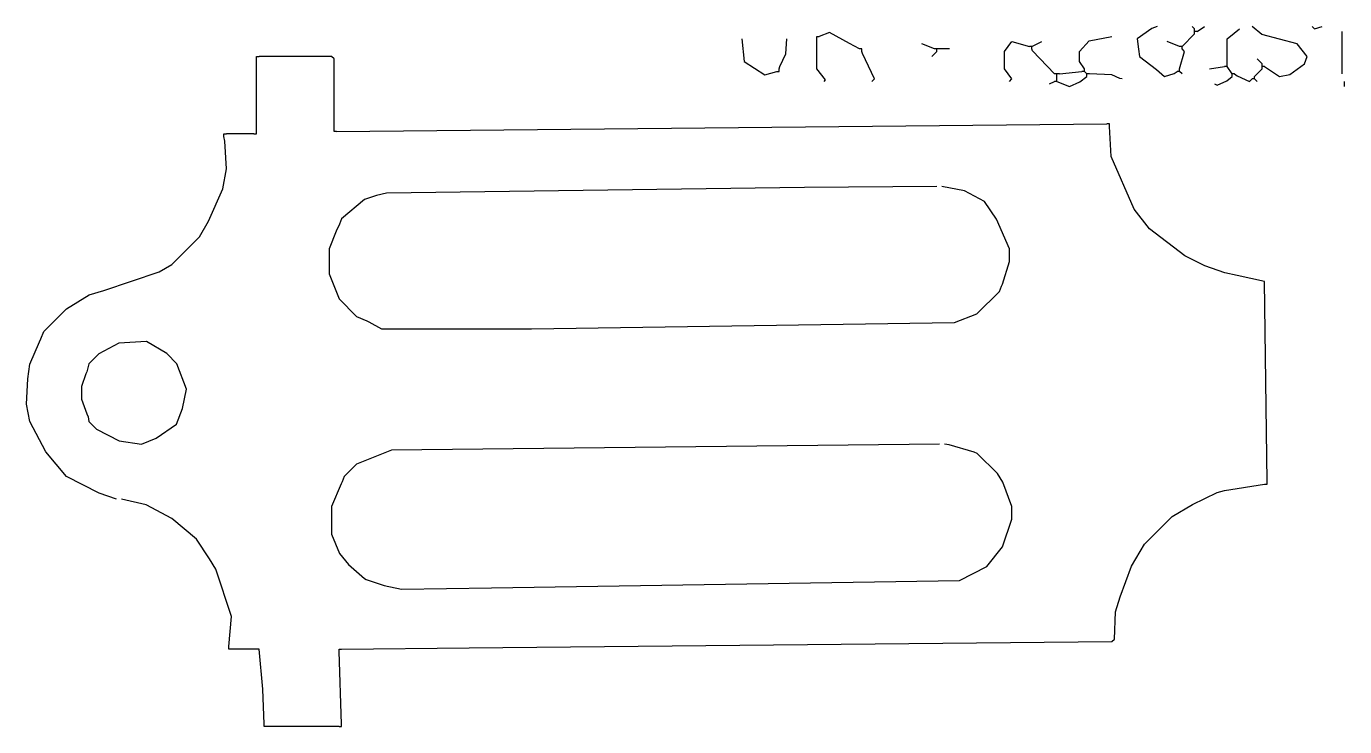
# Model space of a CAD drawing. Extents: x 7 to 534, y 14 to 294.
import ezdxf

# ---------------------------------------------------------------- set-up
doc = ezdxf.new("R2010")
doc.units = 0
doc.layers.get('0').update_dxf_attribs({"linetype": 'CONTINUOUS'})

msp = doc.modelspace()

# ---------------------------------------------------------------- linework, layer by layer
at = {"color": 32, "linetype": 'CONTINUOUS'}
for points in [[(323, 289), (323, 290), (324, 290)], [(340, 285), (336.1, 287.2), (328, 291.5), (324, 290)], [(430, 277), (428, 280), (428, 284), (431.9, 288.2), (441, 290)], [(469, 286), (474, 291)], [(533, 275), (533, 292)], [(293, 289), (294, 280), (302.2, 274.6), (307, 276)], [(308, 277), (308.2, 277.9), (310.58, 283.06), (311, 289)], [(341, 284), (341, 285), (340, 285)], [(370, 285), (365, 287)], [(400, 272), (401, 273), (398, 277), (398, 284), (401, 288), (408, 286)], [(409, 286), (408, 286)], [(409, 286), (413, 288)], [(409, 285), (409, 286)], [(418, 275), (409.230769, 284.153846), (409, 285)], [(468, 286), (463, 288)], [(469, 286), (468, 286)], [(468, 277), (470, 284), (469, 285)], [(469, 285), (469, 286)], [(501, 279), (499, 281)], [(307, 276), (308, 276), (308, 277)], [(419, 275), (418, 275)], [(420, 275), (419, 275)], [(419, 274), (419, 275)], [(420, 275), (429, 276)], [(430, 276), (429, 276)], [(430, 276), (430, 277)], [(431, 275), (430, 276)], [(432, 275), (431, 275)], [(431, 274), (431, 275)], [(468, 276), (467, 276)], [(468, 276), (468, 277)], [(480, 277), (486, 278)], [(487, 278), (486, 278)], [(487, 278), (487, 279)], [(489, 275), (487, 278)], [(490, 275), (489, 275)], [(489, 274), (489, 275)], [(501, 278), (501, 279)], [(502, 278), (501, 278)], [(501, 277), (501, 278)]]:
    msp.add_lwpolyline(points, dxfattribs=at)
at = {"color": 42, "linetype": 'CONTINUOUS'}
for points in [[(459, 294), (456.9, 293.2), (451, 289), (451.647059, 284.911765), (452, 282), (458.82, 276.76), (462, 274), (465.9, 275.2), (467, 276)], [(487, 279), (487, 289), (489.846154, 291.230769), (492, 293)], [(502, 278), (508, 274), (512.1, 274.8), (518, 279), (519, 282), (515, 287), (500.9, 290.8), (497, 294)], [(345, 272), (346, 273), (341.2, 283.1), (341, 284)], [(469, 275), (468, 276)]]:
    msp.add_lwpolyline(points, dxfattribs=at)
at = {"color": 254, "linetype": 'CONTINUOUS'}
for points in [[(474, 293), (473, 294)], [(474, 292), (474, 293)], [(475, 292), (474, 292)], [(475, 292), (478, 294)], [(521, 294), (522, 293), (525, 294)], [(416, 271), (418, 272)], [(419, 272), (418, 272)], [(419, 272), (419, 273)], [(534, 270), (534, 272)]]:
    msp.add_lwpolyline(points, dxfattribs=at)
at = {"color": 253, "linetype": 'CONTINUOUS'}
for points in [[(474, 291), (474, 292)], [(419, 272), (424, 270), (428.1, 271.8), (431, 274)], [(482, 271), (483, 270.5), (486.846154, 272.230769), (489, 274)], [(498, 273), (497, 273)], [(498, 273), (498, 274)], [(499, 272), (498, 273)]]:
    msp.add_lwpolyline(points, dxfattribs=at)
at = {"color": 23, "linetype": 'CONTINUOUS'}
for points in [[(326, 272), (326.411765, 272.647059), (323, 277), (323, 289)], [(498, 274), (501, 277)]]:
    msp.add_lwpolyline(points, dxfattribs=at)
at = {"color": 45, "linetype": 'CONTINUOUS'}
for points in [[(371, 285), (370, 285)], [(372, 285), (371, 285)], [(490, 275), (491.1, 274.2), (496, 272), (497, 273)]]:
    msp.add_lwpolyline(points, dxfattribs=at)
at = {"color": 35, "linetype": 'CONTINUOUS'}
for points in [[(371, 284), (371, 285)], [(376, 285), (372, 285)], [(445, 273), (444.1, 273.2), (440.955446, 274.554455), (432, 275)]]:
    msp.add_lwpolyline(points, dxfattribs=at)
at = {"color": 172, "linetype": 'CONTINUOUS'}
for points in [[(99, 281), (99, 282), (100, 282)], [(99, 252), (99, 281)], [(130, 253), (130, 281), (129, 282), (100, 282)], [(131, 252), (130, 252), (130, 253)], [(131, 252), (439, 255)], [(440, 254), (440, 255), (439, 255)], [(503, 112), (502, 192), (491.088235, 194.352941), (486.076923, 195.384615), (478.1, 198.2), (470.153846, 202.230769), (456, 213), (449.8, 220.9), (440.647059, 241.911765), (440, 254)], [(43, 105), (36.1, 107.3), (23, 114), (14.769231, 123.846154), (8.42, 136.06), (7, 143), (7.58, 153.06), (8.42, 158.94), (12.2, 167.9), (12.8, 169.1), (14, 172), (23, 181), (32.1, 186.7), (37.911765, 188.352941), (60.1, 195.8), (65.1, 198.8), (76.2, 209.9), (79.769231, 216.153846), (85.569231, 229.053846), (87, 237), (86.3, 248.1), (86, 250)], [(86, 250), (86, 251), (87, 251)], [(98, 251), (87, 251)], [(98, 251), (99, 251), (99, 252)], [(371, 230), (318.009085, 229.509427), (150.911765, 227.352941), (146.911765, 226.352941), (142.18, 224.76), (133, 217), (132.2, 214.9), (130.8, 212.1), (128, 205), (128, 195), (132, 185), (139, 178), (143.1, 176.2), (143.9, 175.8), (149, 173), (209, 173), (378.088235, 175.647059), (387, 179), (396, 188), (396.8, 190.1), (397.2, 190.9), (400, 200), (400, 205), (394.8, 216.9), (390, 224), (382.1, 228.2), (373, 230)], [(53, 127), (58.9, 129.3), (67, 135), (69.4, 141.2), (71, 149), (67.2, 159.1), (63.18, 163.24), (55, 168), (43.9, 167.3), (36, 163), (32, 159), (31.2, 155.9), (30.8, 155.1), (29, 150), (29, 145), (31.2, 139.1), (31.7, 137.9), (32, 136), (35, 133), (44.1, 128.3), (53, 127)], [(372, 127), (153.00847, 124.508767), (139, 119), (134, 114), (133.2, 111.9), (132.8, 111.1), (129, 102), (129, 91), (132.243902, 83.195122), (135.756098, 78.804878), (142.195122, 73.243902), (142.9, 72.8), (150.06, 70.42), (157, 69), (193.006847, 69.50704), (379.9889, 72.488384), (391, 78), (397.2, 85.9), (401, 97), (401, 102), (397.4, 111.7), (395.24, 115.18), (387.1, 123.2), (385.9, 123.8), (375.9, 126.7), (374, 127)], [(133, 45), (184.004807, 45.504901), (441, 48), (442, 49), (442.455172, 59.962069), (444.2, 65.9), (448.8, 78.1), (454, 87), (465, 98), (473.153846, 102.769231), (483.088235, 107.647059), (485.911765, 108.352941), (502, 111)], [(502, 111), (503, 111), (503, 112)], [(88, 46), (89, 58), (82.8, 76.9), (80.230769, 81.153846), (75, 89), (65.153846, 97.230769), (54.911765, 102.647059), (45, 105)], [(89, 45), (88, 45), (88, 46)], [(102, 15), (101.535398, 28.969027), (100, 45), (89, 45)], [(132, 44), (132, 45), (133, 45)], [(133, 15), (132, 44)], [(103, 14), (102, 14), (102, 15)], [(132, 14), (103, 14)], [(132, 14), (133, 14), (133, 15)]]:
    msp.add_lwpolyline(points, dxfattribs=at)
at = {"color": 8, "linetype": 'CONTINUOUS'}
msp.add_lwpolyline([(369, 282), (371, 284)], dxfattribs=at)
at = {"color": 252, "linetype": 'CONTINUOUS'}
msp.add_lwpolyline([(419, 273), (419, 274)], dxfattribs=at)

doc.saveas('drawing.dxf')
